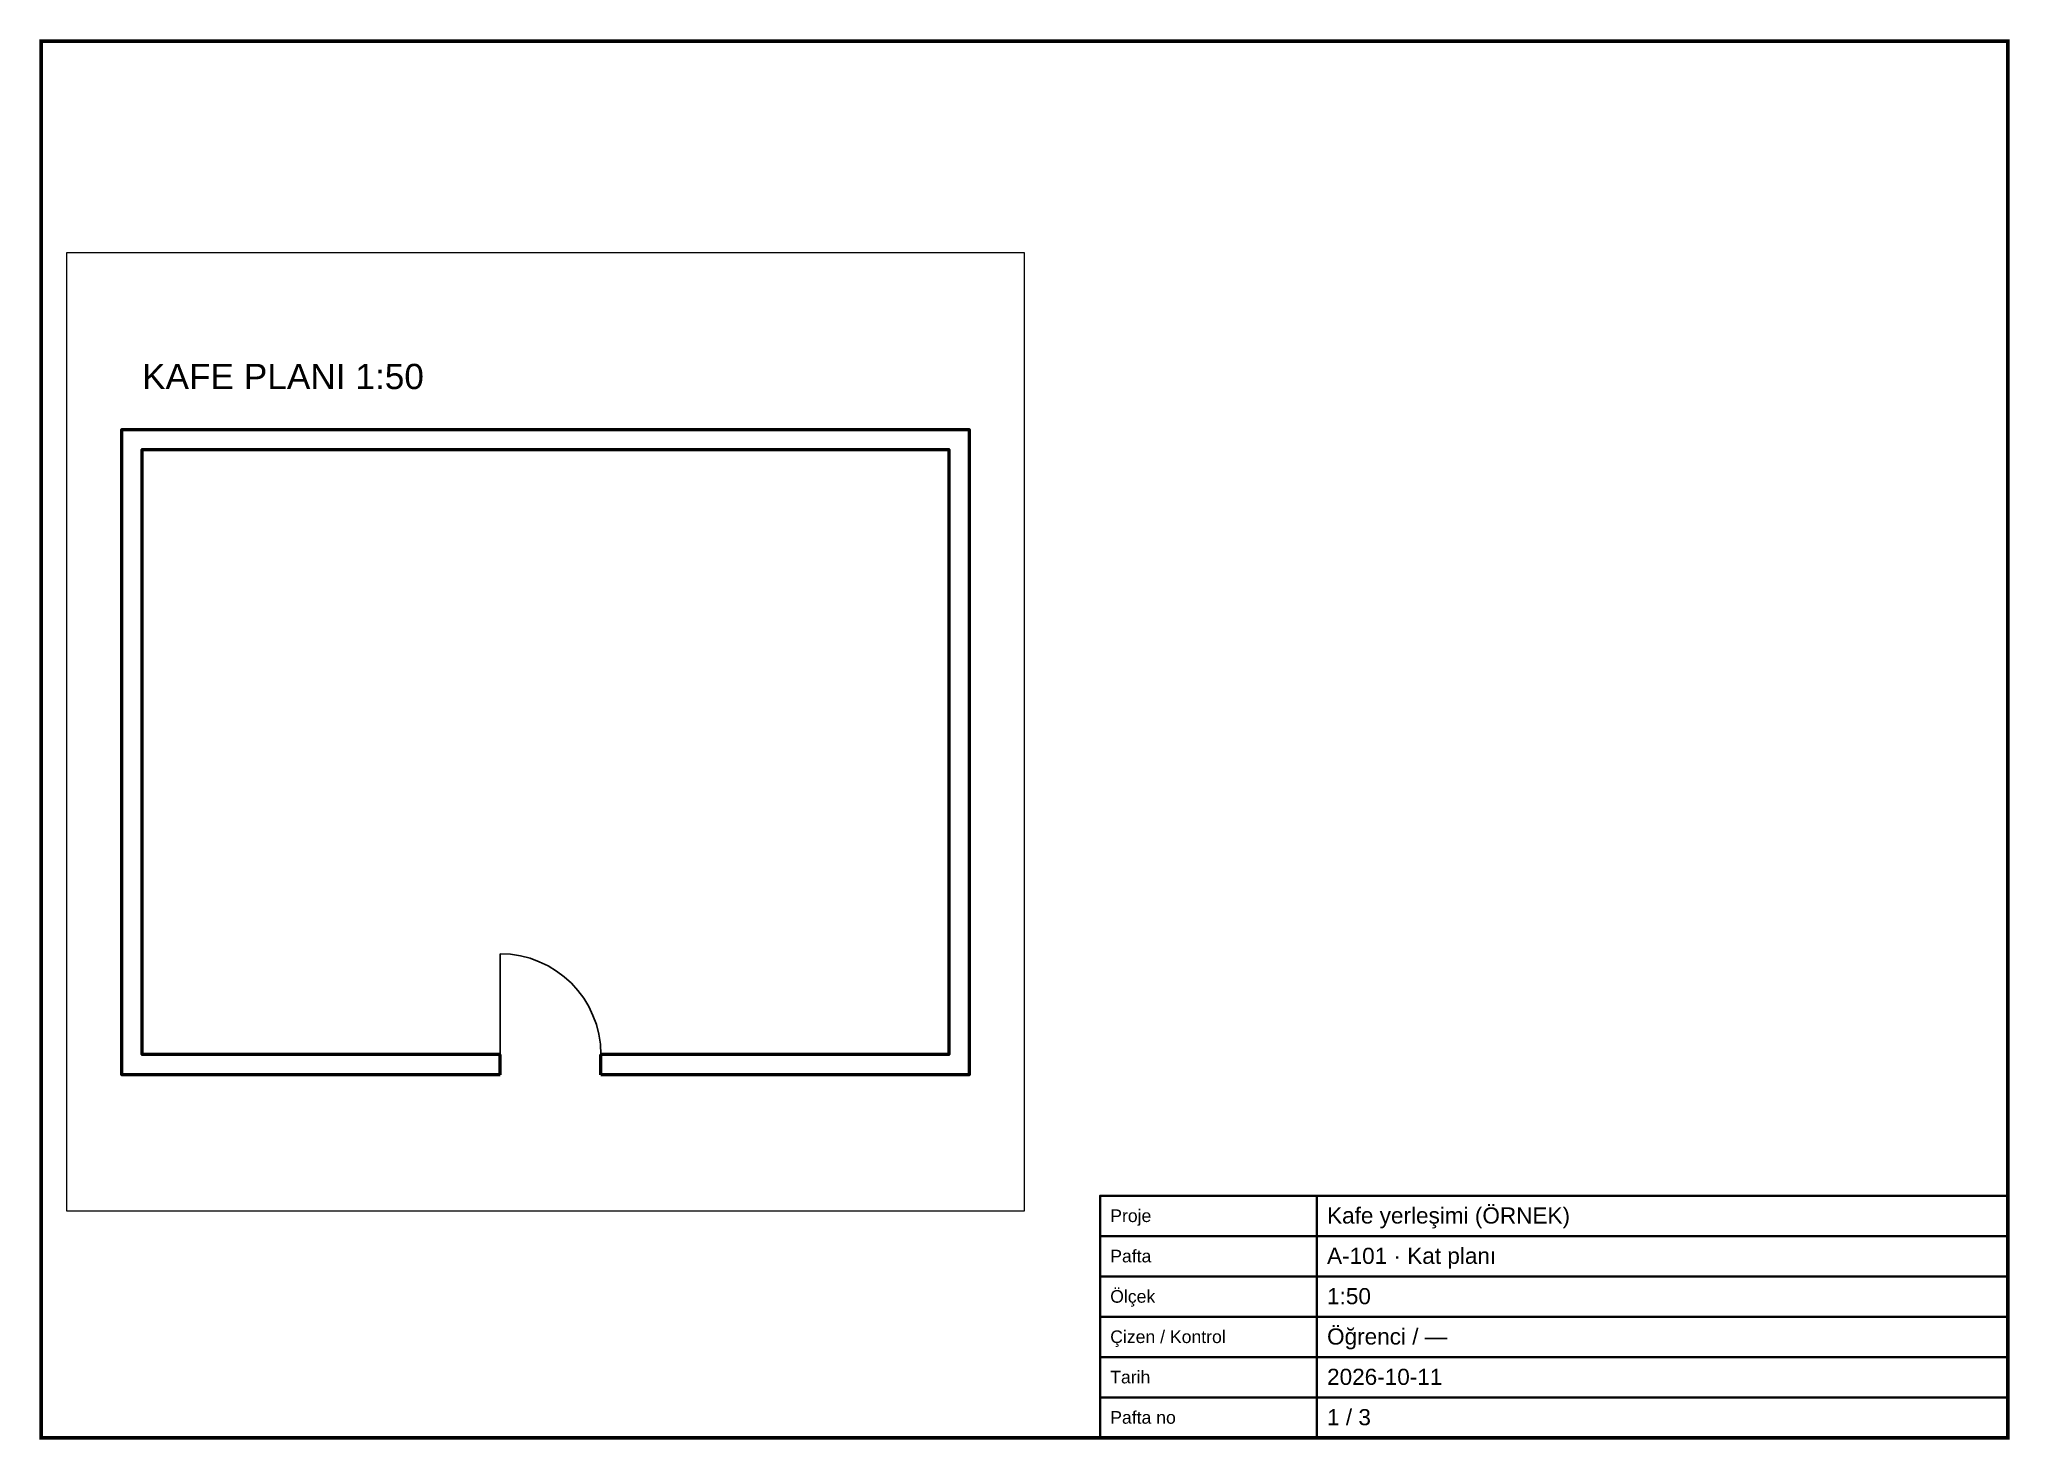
# Paper-space layout 'A-101' of a CAD drawing. Header units: millimetres. Extents: x 20 to 410, y 10 to 287.
# The model-space entities are those that its viewports show. They can reach past a viewport. Long polylines and large blocks are cut down to what shows.
import ezdxf

# ---------------------------------------------------------------- set-up
doc = ezdxf.new("R2010")
doc.units = ezdxf.units.MM
for name, color, linetype, lineweight in [('A-ANNO-TEXT', 2, 'Continuous', 25), ('A-DOOR', 4, 'Continuous', 25), ('A-WALL', 7, 'Continuous', 50), ('G-ANNO-TTLB', 7, 'Continuous', 35)]:
    doc.layers.add(name, color=color, linetype=linetype, lineweight=lineweight)
doc.styles.get("Standard").update_dxf_attribs({"font": 'Arial.ttf'})

msp = doc.modelspace()

# ---------------------------------------------------------------- linework, layer by layer
at = {"layer": 'A-DOOR'}
msp.add_line((3550, 0), (3550, 1000), dxfattribs=at)
msp.add_arc((3550, 0), 1000, 0, 90, dxfattribs=at)
at = {"layer": 'A-WALL'}
for p, q in [((3550, -200), (3550, 0)), ((4550, -200), (4550, 0))]:
    msp.add_line(p, q, dxfattribs=at)
for points in [[(3550, -200), (-200, -200), (-200, 6200), (8200, 6200), (8200, -200), (4550, -200)], [(3550, 0), (0, 0), (0, 6000), (8000, 6000), (8000, 0), (4550, 0)]]:
    msp.add_lwpolyline(points, dxfattribs=at)

# ---------------------------------------------------------------- texts
at = {"layer": 'A-ANNO-TEXT'}
msp.add_text('KAFE PLANI 1:50', height=250, dxfattribs=at).set_placement((0, 6600))

psp = doc.layouts.new('A-101')

# ---------------------------------------------------------------- linework, layer by layer
at = {"layer": 'G-ANNO-TTLB'}
for p, q in [((273, 10), (273, 58)), ((230, 50), (410, 50)), ((230, 42), (410, 42)), ((230, 34), (410, 34)), ((230, 26), (410, 26)), ((230, 18), (410, 18))]:
    psp.add_line(p, q, dxfattribs=at)
at = {"layer": 'G-ANNO-TTLB', "const_width": 0.7}
psp.add_lwpolyline([(20, 10), (410, 10), (410, 287), (20, 287)], close=True, dxfattribs=at)
at = {"layer": 'G-ANNO-TTLB'}
psp.add_lwpolyline([(230, 10), (410, 10), (410, 58), (230, 58)], close=True, dxfattribs=at)

# ---------------------------------------------------------------- texts
for s, height, p in [('Proje', 2.5, (232, 52.8)), ('Kafe yerleşimi (ÖRNEK)', 3.2, (275, 52.5)), ('Pafta', 2.5, (232, 44.8)), ('A-101 · Kat planı', 3.2, (275, 44.5)), ('Ölçek', 2.5, (232, 36.8)), ('1:50', 3.2, (275, 36.5)), ('Çizen / Kontrol', 2.5, (232, 28.8)), ('Öğrenci / —', 3.2, (275, 28.5)), ('2026-10-11', 3.2, (275, 20.5)), ('Tarih', 2.5, (232, 20.8)), ('1 / 3', 3.2, (275, 12.5)), ('Pafta no', 2.5, (232, 12.8))]:
    psp.add_text(s, height=height, dxfattribs=at).set_placement(p)

# ---------------------------------------------------------------- viewports
at = {"layer": 'VIEWPORTS'}
psp.add_viewport(center=(120, 150), size=(190, 190), view_center_point=(4000, 3200), view_height=9500, dxfattribs=at)

doc.saveas('drawing.dxf')
